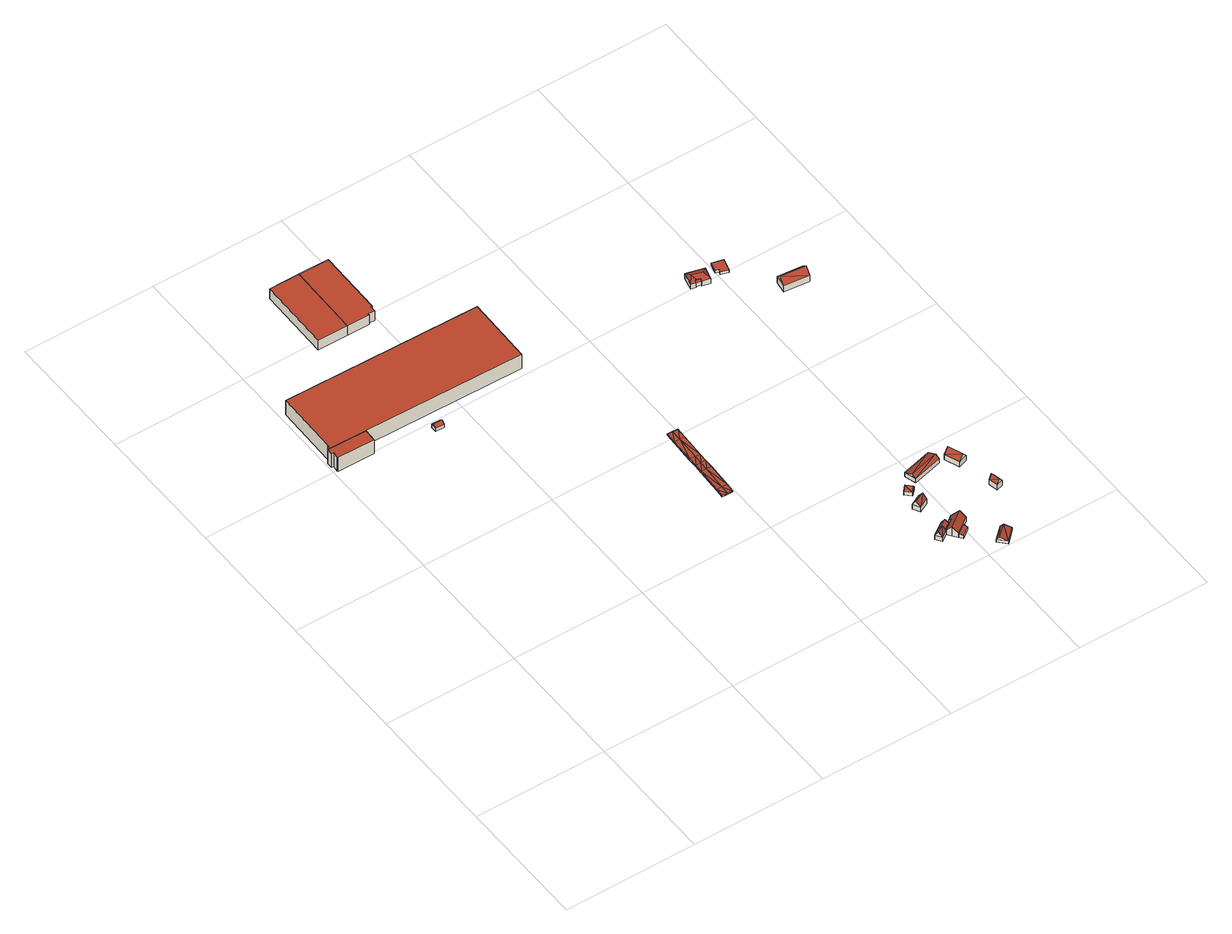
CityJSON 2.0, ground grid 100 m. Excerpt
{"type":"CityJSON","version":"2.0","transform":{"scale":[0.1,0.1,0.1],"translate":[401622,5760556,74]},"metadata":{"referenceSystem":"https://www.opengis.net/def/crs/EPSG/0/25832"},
"CityObjects":{
"building1":{"type":"Building","attributes":{"Gemeindeschluessel":"05515000","Geometrietyp2DReferenz":"3000","function":"31001_2500","roofType":"3100","measuredHeight":5.28},"address":[{"country":"Germany","locality":"Münster","thoroughfareNumber":"40b","thoroughfareName":"Haus Uhlenkotten"}],"geometry":[{"type":"Solid","lod":"2","boundaries":[[[[0,1,2,3]],[[4,5,1,0]],[[6,7,5,4]],[[3,2,7,6]],[[0,8,4]],[[6,9,3]],[[3,9,8,0]],[[4,8,9,6]],[[1,5,7,2]]]],"semantics":{"surfaces":[{"type":"WallSurface"},{"type":"RoofSurface"},{"type":"GroundSurface"}],"values":[[0,0,0,0,0,0,1,1,2]]}}]},
"building2":{"type":"Building","attributes":{"Gemeindeschluessel":"05515000","Geometrietyp2DReferenz":"3000","function":"31001_2000"},"address":[{"country":"Germany","locality":"Münster","thoroughfareNumber":"40","thoroughfareName":"Haus Uhlenkotten"}],"children":["building2-1","building2-2"]},
"building2-1":{"type":"BuildingPart","attributes":{"roofType":"1000","measuredHeight":12.87},"parents":["building2"],"geometry":[{"type":"Solid","lod":"2","boundaries":[[[[10,11,12,13]],[[14,15,11,10]],[[16,17,15,14]],[[18,19,17,16]],[[20,21,19,18]],[[13,12,22,23]],[[20,18,16,14,10,13,23]],[[11,15,17,19,21,22,12]],[[21,20,23,22]]]],"semantics":{"surfaces":[{"type":"WallSurface"},{"type":"RoofSurface"},{"type":"GroundSurface"},{"type":"ClosureSurface"}],"values":[[0,0,0,0,0,0,1,2,3]]}}]},
"building2-2":{"type":"BuildingPart","attributes":{"roofType":"1000","measuredHeight":13.14},"parents":["building2"],"geometry":[{"type":"Solid","lod":"2","boundaries":[[[[24,25,26,27]],[[28,23,22,25,24]],[[29,30,21,20,31]],[[32,33,30,29]],[[34,35,33,32]],[[36,37,35,34]],[[38,39,37,36]],[[40,41,39,38]],[[27,26,41,40]],[[38,36,34,32,29,31,28,24,27,40]],[[25,22,21,30,33,35,37,39,41,26]],[[23,28,31,20]],[[21,22,23,20]]]],"semantics":{"surfaces":[{"type":"WallSurface"},{"type":"RoofSurface"},{"type":"GroundSurface"},{"type":"ClosureSurface"}],"values":[[0,0,0,0,0,0,0,0,0,1,2,0,3]]}}]},
"building3":{"type":"Building","attributes":{"Gemeindeschluessel":"05515000","Geometrietyp2DReferenz":"3000","function":"31001_2000","roofType":"1000","measuredHeight":8.95},"geometry":[{"type":"Solid","lod":"2","boundaries":[[[[42,43,44,45]],[[46,47,43,42]],[[48,49,47,46]],[[45,44,49,48]],[[46,42,45,48]],[[43,47,49,44]]]],"semantics":{"surfaces":[{"type":"WallSurface"},{"type":"RoofSurface"},{"type":"GroundSurface"}],"values":[[0,0,0,0,1,2]]}}]},
"building4":{"type":"Building","attributes":{"Gemeindeschluessel":"05515000","Geometrietyp2DReferenz":"3000","function":"31001_2000","roofType":"1000","measuredHeight":8.88},"address":[{"country":"Germany","locality":"Münster","thoroughfareNumber":"34","thoroughfareName":"Haus Uhlenkotten"}],"geometry":[{"type":"Solid","lod":"2","boundaries":[[[[45,44,50,51]],[[48,49,44,45]],[[52,53,49,48]],[[54,55,53,52]],[[56,57,55,54]],[[58,59,57,56]],[[60,61,59,58]],[[51,50,61,60]],[[58,56,54,52,48,45,51,60]],[[44,49,53,55,57,59,61,50]]]],"semantics":{"surfaces":[{"type":"WallSurface"},{"type":"RoofSurface"},{"type":"GroundSurface"}],"values":[[0,0,0,0,0,0,0,0,1,2]]}}]},
"building5":{"type":"Building","attributes":{"Geometrietyp2DReferenz":"2000","Gemeindeschluessel":"05515000","function":"53001_1800","roofType":"9999","measuredHeight":1},"geometry":[{"type":"Solid","lod":"2","boundaries":[[[[62,63,64]],[[63,65,64]],[[66,67,62]],[[67,63,62]],[[68,69,66]],[[69,67,66]],[[70,71,68]],[[71,69,68]],[[72,73,70]],[[73,71,70]],[[74,75,72]],[[75,73,72]],[[76,77,74]],[[77,75,74]],[[78,79,76]],[[79,77,76]],[[80,81,78]],[[81,79,78]],[[82,83,80]],[[83,81,80]],[[84,85,82]],[[85,83,82]],[[86,87,84]],[[87,85,84]],[[88,89,86]],[[89,87,86]],[[90,91,88]],[[91,89,88]],[[92,93,90]],[[93,91,90]],[[94,95,92]],[[95,93,92]],[[64,65,94]],[[65,95,94]],[[63,67,65]],[[65,67,96]],[[67,69,96]],[[96,69,97]],[[71,98,69]],[[69,98,97]],[[73,99,71]],[[71,99,98]],[[73,75,100]],[[73,100,99]],[[75,77,79]],[[75,79,100]],[[65,96,95]],[[95,96,93]],[[96,97,93]],[[93,97,91]],[[97,98,87]],[[97,87,89]],[[89,91,97]],[[98,99,85]],[[98,85,87]],[[99,100,85]],[[85,100,83]],[[100,79,81]],[[100,81,83]],[[62,64,66]],[[64,101,66]],[[66,101,68]],[[101,102,68]],[[70,68,103]],[[68,102,103]],[[72,70,104]],[[70,103,104]],[[72,105,74]],[[72,104,105]],[[74,78,76]],[[74,105,78]],[[64,94,101]],[[94,92,101]],[[101,92,102]],[[92,90,102]],[[102,86,103]],[[102,88,86]],[[88,102,90]],[[103,84,104]],[[103,86,84]],[[104,84,105]],[[84,82,105]],[[105,80,78]],[[105,82,80]]]],"semantics":{"surfaces":[{"type":"WallSurface"},{"type":"GroundSurface"},{"type":"RoofSurface"}],"values":[[0,0,0,0,0,0,0,0,0,0,0,0,0,0,0,0,0,0,0,0,0,0,0,0,0,0,0,0,0,0,0,0,0,0,1,1,1,1,1,1,1,1,1,1,1,1,1,1,1,1,1,1,1,1,1,1,1,1,1,2,2,2,2,2,2,2,2,2,2,2,2,2,2,2,2,2,2,2,2,2,2,2,2,2]]}}]},
"building6":{"type":"Building","attributes":{"Gemeindeschluessel":"05515000","Geometrietyp2DReferenz":"3000","function":"31001_1000"},"address":[{"country":"Germany","locality":"Münster","thoroughfareNumber":"61","thoroughfareName":"Haus Uhlenkotten"}],"children":["building6-1","building6-2","building6-3","building6-4"]},
"building6-1":{"type":"BuildingPart","attributes":{"roofType":"3100","measuredHeight":8.72},"parents":["building6"],"geometry":[{"type":"Solid","lod":"2","boundaries":[[[[106,107,108,109]],[[110,111,112,107,106]],[[113,114,115,116]],[[117,118,114,113]],[[119,120,118,117]],[[121,122,120,119]],[[123,124,122,121]],[[125,126,124,123]],[[127,128,126,125]],[[121,119,117,113,116,129,130,110,106,123]],[[109,127,125,123,106]],[[107,112,131,115,114,118,120,122,124,126,128,108]],[[111,110,130]],[[131,112,111,130,129]],[[131,129,116,115]],[[108,128,127,109]]]],"semantics":{"surfaces":[{"type":"WallSurface"},{"type":"RoofSurface"},{"type":"GroundSurface"},{"type":"ClosureSurface"}],"values":[[0,0,0,0,0,0,0,0,0,1,1,2,0,3,3,3]]}}]},
"building6-2":{"type":"BuildingPart","attributes":{"roofType":"2100","measuredHeight":3.75},"parents":["building6"],"geometry":[{"type":"Solid","lod":"2","boundaries":[[[[109,108,132,133]],[[134,135,128,127,136]],[[133,132,135,134]],[[136,109,133,134]],[[108,128,135,132]],[[109,136,127]],[[128,108,109,127]]]],"semantics":{"surfaces":[{"type":"WallSurface"},{"type":"RoofSurface"},{"type":"GroundSurface"},{"type":"ClosureSurface"}],"values":[[0,0,0,1,2,0,3]]}}]},
"building6-3":{"type":"BuildingPart","attributes":{"roofType":"3100","measuredHeight":7.39},"parents":["building6"],"geometry":[{"type":"Solid","lod":"2","boundaries":[[[[137,138,112,111]],[[139,140,138,137]],[[141,142,140,139]],[[137,143,139]],[[144,143,137]],[[137,111,145,146,144]],[[143,144,147,141]],[[141,139,143]],[[138,140,142,148,131,112]],[[131,129,130,111,112]],[[148,149,129,131]],[[142,141,149,148]],[[111,130,129,145]],[[146,145,129,149,147,144]],[[149,141,147]]]],"semantics":{"surfaces":[{"type":"WallSurface"},{"type":"RoofSurface"},{"type":"GroundSurface"},{"type":"ClosureSurface"}],"values":[[0,0,0,0,1,1,1,1,2,3,3,3,0,3,3]]}}]},
"building6-4":{"type":"BuildingPart","attributes":{"roofType":"3100","measuredHeight":7.42},"parents":["building6"],"geometry":[{"type":"Solid","lod":"2","boundaries":[[[[150,151,142,141,152]],[[153,154,151,150]],[[155,156,154,153]],[[157,116,115,156,155]],[[150,152,158,153]],[[144,146,159,157,155,153,158]],[[148,142,151,154,156,115,131]],[[144,158,147]],[[145,159,146]],[[131,129,149,148]],[[129,145,146,144,147,149]],[[141,147,158,152]],[[149,141,142,148]],[[149,147,141]],[[145,129,116,157,159]],[[131,115,116,129]]]],"semantics":{"surfaces":[{"type":"WallSurface"},{"type":"RoofSurface"},{"type":"GroundSurface"},{"type":"ClosureSurface"}],"values":[[0,0,0,0,1,1,2,0,0,3,3,0,3,3,0,3]]}}]},
"building7":{"type":"Building","attributes":{"Gemeindeschluessel":"05515000","Geometrietyp2DReferenz":"3000","function":"31001_1000","roofType":"3100","measuredHeight":8.53},"address":[{"country":"Germany","locality":"Münster","thoroughfareNumber":"59","thoroughfareName":"Haus Uhlenkotten"}],"geometry":[{"type":"Solid","lod":"2","boundaries":[[[[160,161,162,163]],[[164,165,161,160]],[[166,167,165,164]],[[163,162,167,166]],[[160,168,164]],[[166,169,163]],[[169,168,160]],[[160,163,169]],[[168,169,166]],[[166,164,168]],[[161,165,167,162]]]],"semantics":{"surfaces":[{"type":"WallSurface"},{"type":"RoofSurface"},{"type":"GroundSurface"}],"values":[[0,0,0,0,0,0,1,1,1,1,2]]}}]},
"building8":{"type":"Building","attributes":{"Gemeindeschluessel":"05515000","Geometrietyp2DReferenz":"3000","function":"31001_2700","roofType":"3100","measuredHeight":6.2},"geometry":[{"type":"Solid","lod":"2","boundaries":[[[[170,171,172,173]],[[174,175,171,170]],[[176,177,175,174]],[[173,172,177,176]],[[170,178,174]],[[176,179,173]],[[173,179,178]],[[178,170,173]],[[179,176,174]],[[174,178,179]],[[171,175,177,172]]]],"semantics":{"surfaces":[{"type":"WallSurface"},{"type":"RoofSurface"},{"type":"GroundSurface"}],"values":[[0,0,0,0,0,0,1,1,1,1,2]]}}]},
"building9":{"type":"Building","attributes":{"Gemeindeschluessel":"05515000","Geometrietyp2DReferenz":"3000","function":"31001_2700","roofType":"3100","measuredHeight":4.57},"geometry":[{"type":"Solid","lod":"2","boundaries":[[[[180,181,182,183]],[[184,185,181,180]],[[186,187,185,184]],[[183,182,187,186]],[[180,188,184]],[[186,189,183]],[[189,188,180]],[[180,183,189]],[[186,184,188]],[[188,189,186]],[[181,185,187,182]]]],"semantics":{"surfaces":[{"type":"WallSurface"},{"type":"RoofSurface"},{"type":"GroundSurface"}],"values":[[0,0,0,0,0,0,1,1,1,1,2]]}}]},
"building10":{"type":"Building","attributes":{"Gemeindeschluessel":"05515000","Geometrietyp2DReferenz":"3000","function":"31001_2700","roofType":"3100","measuredHeight":6.13},"geometry":[{"type":"Solid","lod":"2","boundaries":[[[[190,191,192,193]],[[194,195,191,190]],[[196,197,195,194]],[[193,192,197,196]],[[190,198,194]],[[196,199,193]],[[190,193,199]],[[199,198,190]],[[198,199,196]],[[196,194,198]],[[191,195,197,192]]]],"semantics":{"surfaces":[{"type":"WallSurface"},{"type":"RoofSurface"},{"type":"GroundSurface"}],"values":[[0,0,0,0,0,0,1,1,1,1,2]]}}]},
"building11":{"type":"Building","attributes":{"Gemeindeschluessel":"05515000","Geometrietyp2DReferenz":"3000","function":"31001_2700","roofType":"3100","measuredHeight":8.17},"geometry":[{"type":"Solid","lod":"2","boundaries":[[[[200,201,202,203]],[[204,205,201,200]],[[206,207,205,204]],[[203,202,207,206]],[[200,208,204]],[[206,209,203]],[[209,208,200]],[[200,203,209]],[[206,204,208]],[[208,209,206]],[[201,205,207,202]]]],"semantics":{"surfaces":[{"type":"WallSurface"},{"type":"RoofSurface"},{"type":"GroundSurface"}],"values":[[0,0,0,0,0,0,1,1,1,1,2]]}}]},
"building12":{"type":"Building","attributes":{"Gemeindeschluessel":"05515000","Geometrietyp2DReferenz":"3000","function":"31001_2700","roofType":"3100","measuredHeight":9.08},"geometry":[{"type":"Solid","lod":"2","boundaries":[[[[210,211,212,213]],[[214,215,211,210]],[[216,217,215,214]],[[213,212,217,216]],[[210,218,214]],[[216,219,213]],[[219,218,210]],[[210,213,219]],[[216,214,218]],[[218,219,216]],[[211,215,217,212]]]],"semantics":{"surfaces":[{"type":"WallSurface"},{"type":"RoofSurface"},{"type":"GroundSurface"}],"values":[[0,0,0,0,0,0,1,1,1,1,2]]}}]},
"building13":{"type":"Building","attributes":{"Gemeindeschluessel":"05515000","Geometrietyp2DReferenz":"3000","function":"51009_1610","roofType":"2100","measuredHeight":4.14},"geometry":[{"type":"Solid","lod":"2","boundaries":[[[[220,221,222,223]],[[224,225,221,220]],[[226,227,225,224]],[[223,222,227,226]],[[224,220,223,226]],[[221,225,227,222]]]],"semantics":{"surfaces":[{"type":"WallSurface"},{"type":"RoofSurface"},{"type":"GroundSurface"}],"values":[[0,0,0,0,1,2]]}}]},
"building14":{"type":"Building","attributes":{"Gemeindeschluessel":"05515000","Geometrietyp2DReferenz":"3000","function":"31001_1000","roofType":"5000","measuredHeight":6.98},"address":[{"country":"Germany","locality":"Münster","thoroughfareNumber":"413","thoroughfareName":"Steinfurter Straße"}],"geometry":[{"type":"Solid","lod":"2","boundaries":[[[[228,229,230]],[[231,232,229,228]],[[233,234,232,231]],[[235,236,234,233]],[[237,238,236,235]],[[239,240,238,237]],[[241,242,240,239]],[[243,244,242,241]],[[245,246,244,243]],[[230,229,246,245]],[[233,247,235]],[[228,230,248,231]],[[231,248,247,233]],[[239,237,235,247,248,241]],[[245,243,241,248,230]],[[232,234,236,238,240,242,244,246,229]]]],"semantics":{"surfaces":[{"type":"WallSurface"},{"type":"RoofSurface"},{"type":"GroundSurface"}],"values":[[0,0,0,0,0,0,0,0,0,0,1,1,1,1,1,2]]}}]},
"building15":{"type":"Building","attributes":{"Gemeindeschluessel":"05515000","Geometrietyp2DReferenz":"3000","function":"51009_1611","roofType":"1000","measuredHeight":2.31},"geometry":[{"type":"Solid","lod":"2","boundaries":[[[[249,250,251,252]],[[253,254,250,249]],[[255,256,254,253]],[[257,258,256,255]],[[259,260,258,257]],[[252,251,260,259]],[[257,255,253,249,252,259]],[[250,254,256,258,260,251]]]],"semantics":{"surfaces":[{"type":"WallSurface"},{"type":"RoofSurface"},{"type":"GroundSurface"}],"values":[[0,0,0,0,0,0,1,2]]}}]},
"building16":{"type":"Building","attributes":{"Gemeindeschluessel":"05515000","Geometrietyp2DReferenz":"3000","function":"31001_1000","roofType":"3100","measuredHeight":9.95},"address":[{"country":"Germany","locality":"Münster","thoroughfareNumber":"417","thoroughfareName":"Steinfurter Straße"},{"country":"Germany","locality":"Münster","thoroughfareNumber":"415","thoroughfareName":"Steinfurter Straße"}],"geometry":[{"type":"Solid","lod":"2","boundaries":[[[[261,262,263,264]],[[265,266,262,261]],[[267,268,266,265]],[[264,263,268,267]],[[261,269,265]],[[267,270,264]],[[269,261,264]],[[264,270,269]],[[265,269,270]],[[270,267,265]],[[262,266,268,263]]]],"semantics":{"surfaces":[{"type":"WallSurface"},{"type":"RoofSurface"},{"type":"GroundSurface"}],"values":[[0,0,0,0,0,0,1,1,1,1,2]]}}]}
},
"vertices":[
[730,2902,51],[730,2902,22],[794,2901,22],[794,2901,51],[731,2949,51],[731,2949,22],[795,2948,51],[795,2948,22],[730,2925,75],[794,2924,75],
[20,2977,148],[20,2977,20],[300,2971,20],[300,2971,148],[20,2984,148],[20,2984,20],[21,3027,148],[21,3027,20],[6,3027,148],[6,3027,20],[7,3072,148],[7,3072,20],[301,3066,20],[301,3066,148],
[1498,3042,151],[1498,3042,20],[1508,3550,20],[1508,3550,151],[301,3066,151],[7,3075,151],[7,3075,20],[7,3072,151],[22,3074,151],[22,3074,20],[22,3075,151],[22,3075,20],[25,3075,151],[25,3075,20],[25,3100,151],[25,3100,20],[35,3579,151],[35,3579,20],
[524,3913,122],[524,3913,33],[750,3910,33],[750,3910,122],[532,4462,122],[532,4462,33],[758,4459,122],[758,4459,33],
[919,3908,33],[919,3908,122],[985,4455,122],[985,4455,33],[979,3960,122],[979,3960,33],[968,3960,122],[968,3960,33],[968,3916,122],[968,3916,33],[919,3917,122],[919,3917,33],
[1872,1352,72],[1872,1352,62],[1912,1350,72],[1912,1350,62],[1874,1416,74],[1874,1416,64],[1881,1598,77],[1881,1598,67],[1883,1663,78],[1883,1663,68],[1885,1728,78],[1885,1728,68],[1891,1908,78],[1891,1908,68],[1894,1993,77],[1894,1993,67],[1934,1991,77],[1934,1991,67],[1974,1990,77],[1974,1990,67],[1971,1905,78],[1971,1905,68],[1965,1725,78],[1965,1725,68],[1963,1661,78],[1963,1661,68],[1961,1596,77],[1961,1596,67],[1961,1595,77],[1961,1595,67],[1954,1413,74],[1954,1413,64],[1952,1349,72],[1952,1349,62],[1914,1415,64],[1921,1597,67],[1923,1662,68],[1925,1727,68],[1931,1907,68],[1914,1415,74],[1921,1597,77],[1923,1662,78],[1925,1727,78],[1931,1907,78],
[2903,267,94],[2903,267,7],[2930,233,7],[2930,233,44],[2878,300,46],[2878,300,44],[2878,300,7],[2922,336,44],[2922,336,7],[2922,335,7],[2922,335,44],[2963,365,44],[2963,365,7],[2953,380,23],[2953,380,7],[2989,406,25],[2989,406,7],[3025,358,94],[3025,358,7],[3051,324,45],[3051,324,7],[2999,285,44],[2999,285,7],[2876,302,44],[2876,301,44],[2876,302,7],
[2949,207,7],[2949,207,30],[3018,257,30],[3018,257,7],[2999,285,45],
[2826,263,44],[2826,263,7],[2794,308,44],[2794,308,7],[2844,343,44],[2844,343,7],[2810,286,81],[2861,322,81],[2876,302,48],[2861,321,80],[2860,323,79],[2860,323,7],[2860,323,44],
[2893,378,46],[2893,378,7],[2844,343,45],[2908,357,81],[2908,357,7],[2911,352,77],[2911,352,7],[2922,335,61],[2860,323,81],[2876,302,61],
[2856,552,56],[2856,552,12],[2932,589,12],[2932,589,56],[2829,605,56],[2829,605,12],[2906,643,56],[2906,643,12],[2843,579,97],[2919,616,97],
[2857,739,41],[2857,739,11],[2898,698,11],[2898,698,41],[2898,778,41],[2898,778,11],[2936,738,41],[2936,738,11],[2877,758,73],[2917,718,73],
[3194,149,28],[3194,149,3],[3105,65,3],[3105,65,28],[3248,93,28],[3248,93,3],[3160,8,28],[3160,8,3],[3209,133,48],[3121,49,48],
[2977,780,49],[2977,780,12],[3202,838,12],[3202,838,49],[2954,864,49],[2954,864,12],[3178,923,49],[3178,923,12],[2970,806,74],[3195,865,74],
[3354,501,56],[3354,501,9],[3370,432,9],[3370,432,56],[3402,514,56],[3402,514,9],[3419,445,56],[3419,445,9],[3378,508,90],[3394,439,90],
[3249,846,55],[3249,846,8],[3291,734,8],[3291,734,55],[3315,871,55],[3315,871,8],[3357,758,55],[3357,758,8],[3282,858,98],[3324,746,98],
[2855,2977,59],[2855,2977,27],[2860,2995,27],[2860,2995,68],[2821,2985,59],[2821,2985,27],[2825,3004,68],[2825,3004,27],
[2783,2995,58],[2783,2995,16],[2783,2995,59],[2807,3095,59],[2807,3095,16],[2942,3062,59],[2942,3062,16],[2917,2962,61],[2917,2962,16],[2855,2977,61],[2855,2977,16],[2860,2995,70],[2860,2995,16],[2834,3001,70],[2834,3001,16],[2825,3004,70],[2825,3004,16],[2821,2985,60],[2821,2985,16],[2900,3019,86],[2820,3039,86],
[3010,3087,44],[3010,3087,20],[2990,3017,20],[2990,3017,44],[3091,3064,44],[3091,3064,20],[3066,2972,44],[3066,2972,20],[3010,2989,44],[3010,2989,20],[3016,3010,44],[3016,3010,20],
[3456,2707,70],[3456,2707,15],[3267,2726,15],[3267,2726,70],[3445,2615,70],[3445,2615,15],[3257,2635,70],[3257,2635,15],[3450,2661,115],[3262,2681,115]
]}
